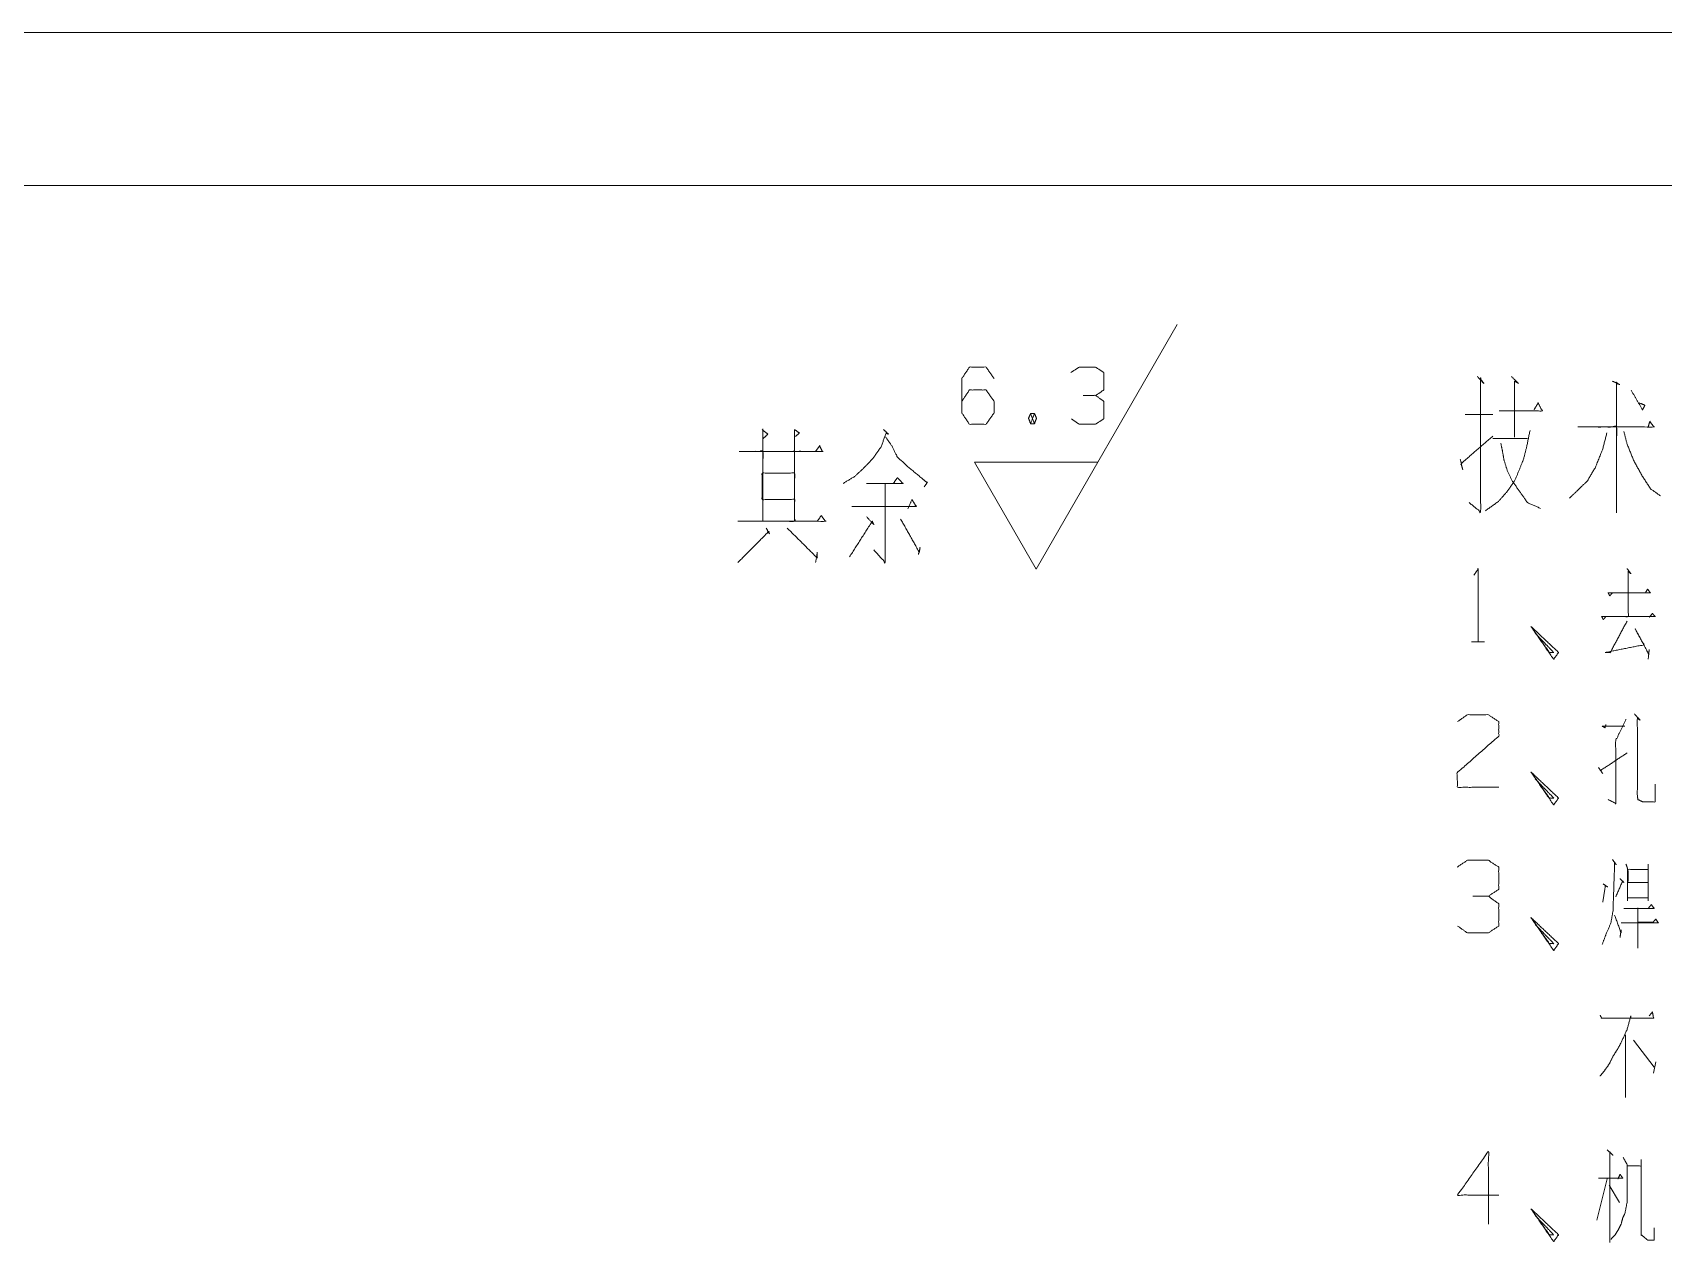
# Model space of a CAD drawing. Header units: millimetres. Extents: x 0 to 420, y 0 to 297.
# Drawn here: x 312.4 to 365.8, y 257.4 to 297 of the extents above; entities that cross this region are included whole.
import ezdxf

# ---------------------------------------------------------------- set-up
doc = ezdxf.new("R2010")
doc.units = ezdxf.units.MM
doc.layers.add('101', color=7, linetype='Continuous', true_color=0xffffff)

msp = doc.modelspace()

# ---------------------------------------------------------------- linework, layer by layer
at = {"layer": '101', "color": 133, "linetype": 'Continuous', "lineweight": 18}
for p, q in [((420, 297), (0, 297)), ((415, 292), (25, 292))]:
    msp.add_line(p, q, dxfattribs=at)
at = {"layer": '101', "color": 43, "linetype": 'Continuous', "lineweight": 18}
for p, q in [((345.265, 279.451), (349.881, 287.451)), ((345.084, 284.541), (345.21, 284.206)), ((345.265, 279.451), (343.245, 282.951)), ((343.245, 282.951), (347.284, 282.951))]:
    msp.add_line(p, q, dxfattribs=at)
at = {"layer": '101', "color": 72, "linetype": 'Continuous', "lineweight": 18}
for p, q in [((359.296, 284.51), (360.197, 284.51)), ((360.197, 283.723), (361.337, 283.723)), ((359.508, 277.073), (359.932, 277.073)), ((364.538, 264.21), (364.538, 262.16)), ((364.803, 264.035), (365.475, 263.16)), ((365.528, 263.335), (365.457, 262.96)), ((363.937, 259.498), (363.601, 258.148)), ((364.008, 259.298), (364.344, 258.723))]:
    msp.add_line(p, q, dxfattribs=at)
at = {"layer": '101', "color": 43, "linetype": 'Continuous', "lineweight": 18}
for points, knots in [([(342.833, 284.935), (343.083, 285.309), (343.626, 285.309), (343.89, 284.935), (343.89, 284.561), (343.626, 284.187), (343.083, 284.187), (342.833, 284.561), (342.833, 285.683), (343.083, 286.057), (343.626, 286.057), (343.89, 285.683)], [0, 0, 0.076963, 0.169763, 0.248074, 0.312018, 0.39033, 0.48313, 0.560092, 0.751926, 0.828889, 0.921689, 1, 1]), ([(347.211, 285.132), (347.475, 285.309), (347.475, 285.88), (347.211, 286.057), (346.668, 286.057), (346.404, 285.88)], [0, 0, 0.153872, 0.429849, 0.583721, 0.846128, 1, 1]), ([(346.418, 284.364), (346.668, 284.187), (347.211, 284.187), (347.475, 284.364), (347.475, 284.935), (347.211, 285.132), (346.807, 285.132)], [0, 0, 0.12412, 0.343693, 0.472448, 0.703377, 0.836727, 1, 1]), ([(345.084, 284.206), (345.21, 284.206), (345.279, 284.383), (345.21, 284.541), (345.084, 284.541), (345.015, 284.383), (345.084, 284.206), (345.21, 284.541)], [0, 0, 0.093983, 0.236792, 0.365957, 0.45994, 0.589105, 0.731914, 1, 1])]:
    msp.add_open_spline(points, degree=1, knots=knots, dxfattribs=at)
at = {"layer": '101', "color": 72, "linetype": 'Continuous', "lineweight": 18}
for points, knots in [([(359.694, 285.748), (359.906, 285.523), (359.8, 285.673), (359.8, 281.323), (359.428, 281.623)], [0, 0, 0.058118, 0.092647, 0.91029, 1, 1]), ([(360.807, 285.748), (361.046, 285.523), (360.913, 285.598), (360.913, 283.76)], [0, 0, 0.141491, 0.207199, 1, 1]), ([(364.116, 285.598), (364.354, 285.485), (364.248, 285.523), (364.248, 281.285), (364.248, 284.098), (362.976, 284.098), (365.468, 284.098), (365.335, 284.285), (365.282, 284.098)], [0, 0, 0.022712, 0.032398, 0.397208, 0.639338, 0.748898, 0.963454, 0.983224, 1, 1]), ([(360.409, 284.623), (361.815, 284.623), (361.682, 284.885), (361.549, 284.66)], [0, 0, 0.716766, 0.866775, 1, 1]), ([(364.726, 285.298), (365.097, 284.66), (365.176, 284.81), (364.991, 284.885)], [0, 0, 0.665993, 0.819284, 1, 1]), ([(336.305, 284.013), (336.49, 283.863), (336.331, 283.713), (336.331, 284.013), (336.331, 281.013), (336.331, 283.301), (335.562, 283.301), (338.293, 283.301), (337.365, 283.301), (337.365, 283.976), (337.365, 281.013), (337.365, 282.588), (336.305, 282.588), (336.305, 281.726), (337.365, 281.726), (337.365, 281.013), (335.509, 281.013), (338.373, 281.013), (338.24, 281.201), (338.107, 281.013)], [0, 0, 0.009717, 0.01862, 0.030836, 0.152989, 0.24613, 0.277436, 0.388627, 0.426411, 0.453896, 0.574522, 0.638652, 0.681834, 0.716953, 0.760134, 0.789145, 0.864711, 0.9813, 0.99065, 1, 1]), ([(337.392, 283.788), (337.524, 283.901), (337.365, 284.013)], [0, 0, 0.471535, 1, 1]), ([(340.276, 284.013), (340.435, 283.863), (340.356, 283.901), (340.197, 283.451), (339.931, 283.076), (339.613, 282.738), (339.322, 282.476), (338.95, 282.251)], [0, 0, 0.086309, 0.12102, 0.309421, 0.490705, 0.673783, 0.828666, 1, 1]), ([(340.329, 283.788), (340.541, 283.488), (340.727, 283.113), (341.098, 282.776), (341.549, 282.401), (341.681, 282.288), (341.708, 282.288), (341.602, 282.138)], [0, 0, 0.16272, 0.348027, 0.570218, 0.82989, 0.906889, 0.918635, 1, 1]), ([(359.137, 283.048), (359.216, 282.71), (359.163, 282.898), (360.197, 283.798)], [0, 0, 0.181317, 0.283209, 1, 1]), ([(361.417, 283.985), (361.311, 283.46), (361.205, 283.048), (361.072, 282.71), (360.913, 282.335), (360.648, 281.96), (360.383, 281.66), (359.959, 281.36)], [0, 0, 0.172184, 0.309106, 0.425674, 0.556623, 0.704264, 0.832969, 1, 1]), ([(363.93, 283.91), (363.798, 283.385), (363.559, 282.785), (363.294, 282.335), (362.711, 281.773)], [0, 0, 0.214887, 0.471142, 0.678416, 1, 1]), ([(364.487, 283.948), (364.593, 283.535), (364.805, 283.01), (365.07, 282.523), (365.362, 282.073), (365.68, 281.848)], [0, 0, 0.172227, 0.401191, 0.625585, 0.84242, 1, 1]), ([(338.054, 283.301), (338.187, 283.488), (338.267, 283.301)], [0, 0, 0.529971, 1, 1]), ([(360.462, 283.573), (360.515, 283.31), (360.568, 283.01), (360.675, 282.673), (360.834, 282.335), (361.337, 281.623), (361.762, 281.435)], [0, 0, 0.101602, 0.217186, 0.35141, 0.492967, 0.824037, 1, 1]), ([(339.719, 282.251), (340.912, 282.251), (340.727, 282.438), (340.594, 282.251)], [0, 0, 0.707431, 0.863851, 1, 1]), ([(340.329, 282.251), (340.329, 279.663), (339.958, 280.076)], [0, 0, 0.823415, 1, 1]), ([(339.242, 281.501), (341.337, 281.501), (341.204, 281.726), (341.071, 281.426)], [0, 0, 0.780475, 0.877786, 1, 1]), ([(339.719, 281.163), (339.958, 280.901), (339.905, 281.013), (339.163, 279.851)], [0, 0, 0.190889, 0.257814, 1, 1]), ([(340.833, 281.088), (341.443, 280.001), (341.469, 280.151), (341.416, 279.926)], [0, 0, 0.764772, 0.858208, 1, 1]), ([(336.437, 280.788), (336.543, 280.601), (336.517, 280.676), (335.509, 279.663)], [0, 0, 0.125001, 0.171159, 1, 1]), ([(337.127, 280.788), (338.107, 279.813), (338.107, 280.001), (338.054, 279.663)], [0, 0, 0.723289, 0.821343, 1, 1]), ([(359.579, 279.248), (359.72, 279.448), (359.72, 277.073)], [0, 0, 0.093484, 1, 1]), ([(364.591, 279.473), (364.715, 279.298), (364.627, 279.373), (364.627, 277.898), (363.76, 277.898), (365.51, 277.898), (365.422, 277.998), (365.316, 277.873)], [0, 0, 0.045421, 0.069987, 0.382582, 0.566134, 0.936979, 0.965261, 1, 1]), ([(364.114, 278.673), (364.026, 278.573), (363.973, 278.673), (365.351, 278.673), (365.263, 278.798), (365.192, 278.673)], [0, 0, 0.069434, 0.128312, 0.845615, 0.925275, 1, 1]), ([(363.884, 277.873), (363.813, 277.798), (363.76, 277.898)], [0, 0, 0.476558, 1, 1]), ([(361.59, 277.348), (362.191, 276.723), (362.05, 276.723), (361.449, 277.573), (362.191, 276.498), (362.35, 276.723), (361.449, 277.573)], [0, 0, 0.178025, 0.207055, 0.420794, 0.689031, 0.745609, 1, 1]), ([(364.591, 277.748), (364.043, 276.723), (363.884, 276.723), (365.139, 276.973), (364.856, 277.498), (365.298, 276.673), (365.316, 276.823), (365.28, 276.498)], [0, 0, 0.252064, 0.286564, 0.564066, 0.693387, 0.896347, 0.929101, 1, 1]), ([(359.048, 274.46), (359.367, 274.685), (360.056, 274.685), (360.392, 274.46), (360.392, 273.985), (359.031, 272.785), (359.048, 272.31), (360.392, 272.31)], [0, 0, 0.069695, 0.19298, 0.265275, 0.350227, 0.674741, 0.759751, 1, 1]), ([(364.839, 274.71), (365.015, 274.51), (364.927, 274.56), (364.927, 272.035), (364.945, 271.91), (365.104, 271.835), (365.51, 271.835), (365.51, 272.41)], [0, 0, 0.063903, 0.088214, 0.692696, 0.722918, 0.765015, 0.862342, 1, 1]), ([(363.902, 274.36), (363.867, 274.26), (363.778, 274.31), (364.52, 274.31)], [0, 0, 0.111652, 0.218549, 1, 1]), ([(364.556, 274.535), (364.22, 273.835), (364.22, 271.785), (363.973, 271.91)], [0, 0, 0.250162, 0.91068, 1, 1]), ([(363.654, 272.96), (363.796, 272.76), (363.725, 272.86), (364.591, 273.435)], [0, 0, 0.174075, 0.261118, 1, 1]), ([(361.59, 272.585), (362.191, 271.96), (362.05, 271.96), (361.449, 272.81), (362.191, 271.735), (362.35, 271.96), (361.449, 272.81)], [0, 0, 0.178025, 0.207055, 0.420794, 0.689031, 0.745609, 1, 1]), ([(360.056, 268.748), (360.392, 268.973), (360.392, 269.698), (360.056, 269.923), (359.367, 269.923), (359.031, 269.698)], [0, 0, 0.153873, 0.429854, 0.583727, 0.846127, 1, 1]), ([(364.114, 269.948), (364.238, 269.773), (364.185, 269.848), (364.132, 268.273), (364.061, 267.873), (363.902, 267.498), (363.778, 267.173)], [0, 0, 0.070423, 0.100605, 0.618414, 0.751883, 0.885732, 1, 1]), ([(364.556, 269.798), (364.609, 269.648), (364.609, 268.598), (364.609, 268.698), (365.28, 268.698), (365.28, 268.598), (365.28, 269.798), (365.28, 269.623), (364.627, 269.623), (364.627, 269.198), (365.263, 269.198)], [0, 0, 0.030767, 0.23382, 0.253156, 0.383048, 0.402384, 0.634447, 0.668289, 0.79476, 0.876951, 1, 1]), ([(363.813, 269.148), (363.955, 269.048), (363.884, 269.098), (363.796, 268.548)], [0, 0, 0.212003, 0.318011, 1, 1]), ([(364.361, 269.323), (364.485, 269.198), (364.45, 269.248), (364.22, 268.723)], [0, 0, 0.217094, 0.2927, 1, 1]), ([(359.048, 267.773), (359.367, 267.548), (360.056, 267.548), (360.392, 267.773), (360.392, 268.498), (360.056, 268.748), (359.543, 268.748)], [0, 0, 0.124124, 0.343691, 0.472446, 0.703377, 0.836727, 1, 1]), ([(364.397, 267.873), (365.616, 267.873), (365.528, 267.998), (365.44, 267.898), (364.945, 267.898), (364.945, 268.373), (364.945, 267.048)], [0, 0, 0.320853, 0.361129, 0.396235, 0.526437, 0.651406, 1, 1]), ([(364.485, 268.348), (365.475, 268.348), (365.387, 268.473), (365.298, 268.373)], [0, 0, 0.775498, 0.895442, 1, 1]), ([(361.59, 267.823), (362.191, 267.198), (362.05, 267.198), (361.449, 268.048), (362.191, 266.973), (362.35, 267.198), (361.449, 268.048)], [0, 0, 0.178025, 0.207055, 0.420794, 0.689031, 0.745609, 1, 1]), ([(364.185, 268.123), (364.397, 267.548), (364.397, 267.648), (364.361, 267.398)], [0, 0, 0.634855, 0.738446, 1, 1]), ([(363.707, 264.86), (363.76, 264.76), (365.457, 264.76), (365.422, 264.96), (365.316, 264.835)], [0, 0, 0.051989, 0.83141, 0.924706, 1, 1]), ([(364.715, 264.76), (364.715, 264.835), (364.591, 264.385), (364.397, 263.96), (364.273, 263.735), (364.132, 263.51), (364.008, 263.26), (363.849, 263.035), (363.707, 262.86)], [0, 0, 0.032458, 0.234407, 0.436628, 0.547735, 0.662718, 0.783421, 0.902653, 1, 1]), ([(360.392, 258.973), (359.048, 258.973), (360.056, 260.398), (360.056, 258.023)], [0, 0, 0.24587, 0.565296, 1, 1]), ([(363.937, 260.448), (364.132, 260.273), (364.026, 260.373), (364.026, 257.423)], [0, 0, 0.077913, 0.121336, 1, 1]), ([(364.467, 260.198), (364.591, 259.973), (364.591, 258.723), (364.52, 258.373), (364.45, 258.223), (364.397, 258.023), (364.308, 257.848), (364.202, 257.673), (364.061, 257.523)], [0, 0, 0.090307, 0.529925, 0.655501, 0.713828, 0.78659, 0.85554, 0.927509, 1, 1]), ([(364.609, 259.923), (365.051, 259.923), (365.051, 260.123), (365.051, 257.673), (365.174, 257.573), (365.263, 257.498), (365.475, 257.498), (365.475, 257.898)], [0, 0, 0.111057, 0.161318, 0.77705, 0.817031, 0.846158, 0.899468, 1, 1]), ([(363.654, 259.523), (364.45, 259.523), (364.361, 259.648), (364.291, 259.498)], [0, 0, 0.713805, 0.851175, 1, 1]), ([(361.59, 258.298), (362.191, 257.673), (362.05, 257.673), (361.449, 258.523), (362.191, 257.448), (362.35, 257.673), (361.449, 258.523)], [0, 0, 0.178025, 0.207055, 0.420794, 0.689031, 0.745609, 1, 1])]:
    msp.add_open_spline(points, degree=1, knots=knots, dxfattribs=at)

doc.saveas('drawing.dxf')
